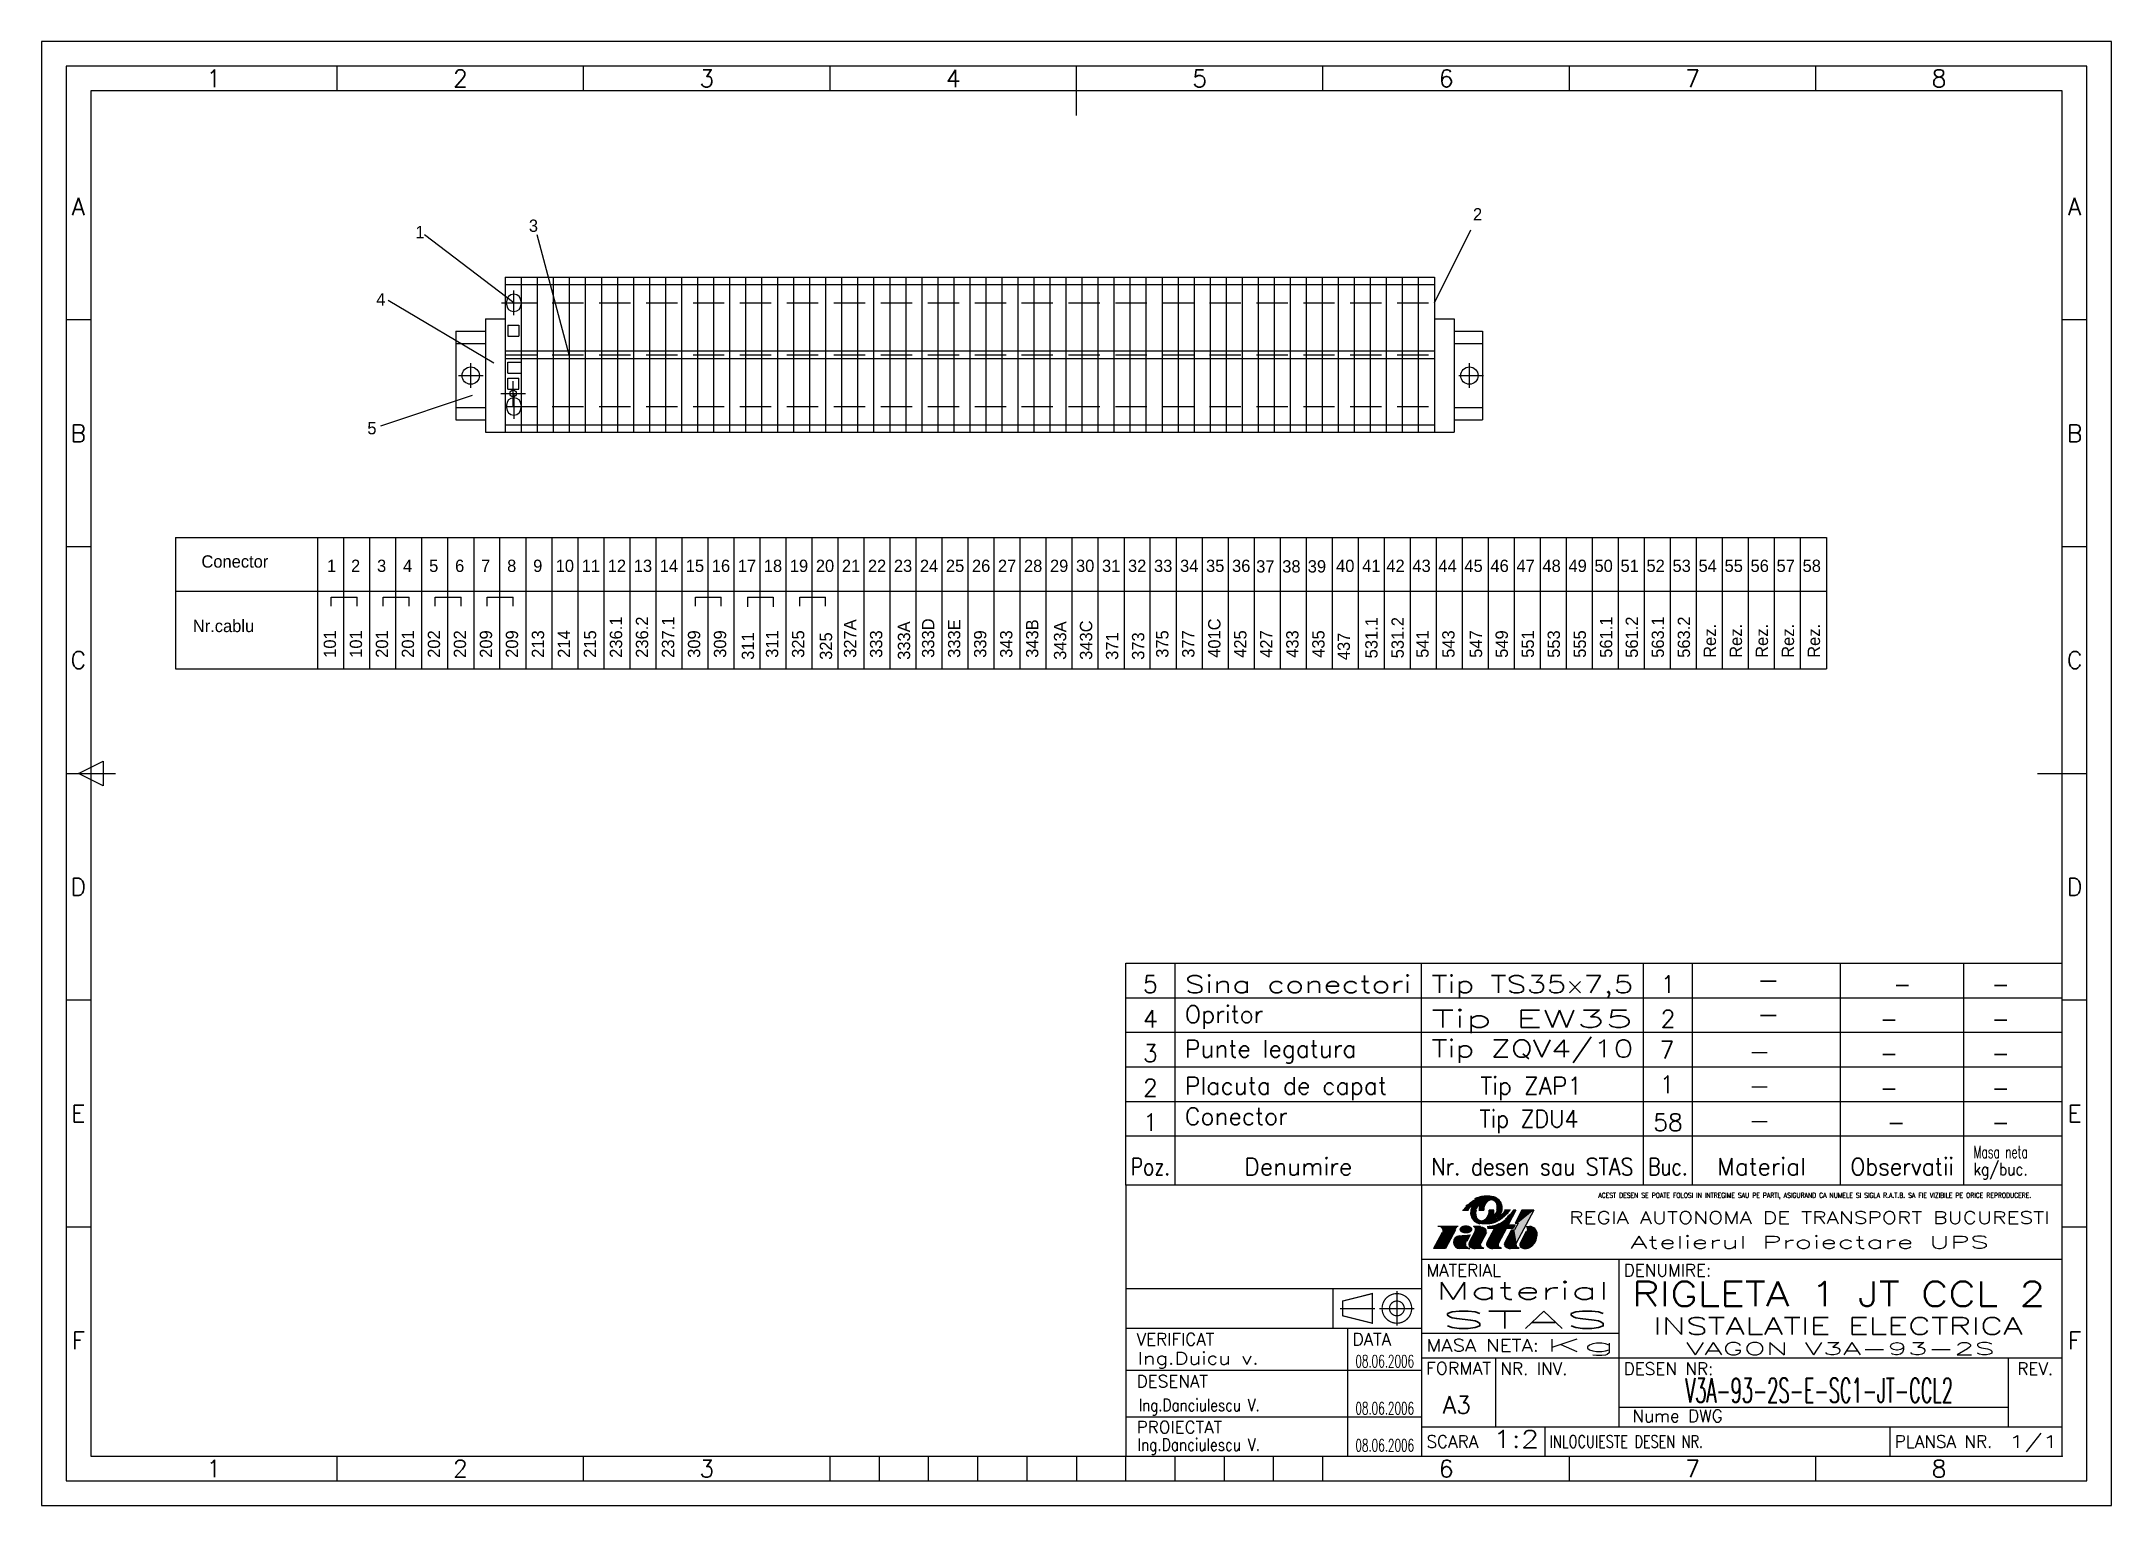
# Model space of a CAD drawing. Header units: millimetres. Extents: x 58 to 478, y 12 to 309.
import ezdxf
from ezdxf.enums import TextEntityAlignment as Align

# ---------------------------------------------------------------- set-up
doc = ezdxf.new("R2010")
doc.units = ezdxf.units.MM
doc.linetypes.add('DASHED2', pattern=[9.525, 6.35, -3.175])
doc.layers.add('LIN_GR', color=3, linetype='Continuous')
doc.layers.add('LIN_SUB', color=7, linetype='Continuous')
doc.styles.add('ISO', font='SIMPLEX.SHX')
doc.styles.add('ISOCP', font='SIMPLEX.SHX')
doc.styles.add('ROMANC', font='romanc')

# ---------------------------------------------------------------- blocks, each defined once
blk = doc.blocks.new('ind3_12')
at = {"color": 70}
for p, q in [((0, 55), (-190, 55)), ((-190, 55), (-190, 0)), ((-130, 55), (-130, 0)), ((-130, 40), (0, 40)), ((-190, 26), (-130, 26))]:
    blk.add_line(p, q, dxfattribs=at)
at = {"color": 40}
for p, q in [((-122.56, 46.63), (-126.68, 46.63)), ((-121.71, 49.9), (-120.46, 49.9)), ((-118.05, 46.63), (-119.46, 46.63)), ((-118.34, 49.9), (-117.36, 49.9)), ((-115.18, 46.28), (-116.74, 43.36)), ((-116.7, 46.63), (-116.29, 46.65)), ((-116.6, 46.28), (-115.18, 46.28)), ((-115.31, 49.9), (-116.29, 49.9)), ((-116.29, 46.65), (-115.69, 46.73)), ((-115.69, 46.73), (-115.27, 46.82)), ((-115.27, 46.82), (-114.78, 46.97)), ((-114.78, 46.97), (-114.27, 47.24)), ((-112.77, 46.28), (-114.38, 43.26)), ((-111.94, 49.9), (-113.19, 49.9)), ((-112.95, 48.16), (-112.68, 48.4)), ((-112.77, 46.28), (-111.36, 46.28)), ((-112.68, 48.4), (-112.61, 48.47)), ((-110.84, 49.9), (-112.41, 46.97)), ((-112.41, 46.97), (-110.99, 46.97)), ((-110.84, 49.9), (-111.36, 49.9)), ((-110.99, 46.97), (-111.36, 46.28)), ((-110.41, 47.32), (-111.15, 45.93)), ((-109.64, 49.9), (-111.01, 47.32)), ((-111.01, 47.32), (-110.41, 47.32)), ((-107.23, 49.9), (-110.77, 43.26)), ((-107.23, 49.9), (-109.64, 49.9)), ((-108.78, 46.63), (-108.09, 46.63)), ((-125.82, 45.38), (-127.54, 42.15)), ((-125.13, 42.15), (-127.54, 42.15)), ((-123.11, 45.94), (-125.13, 42.15)), ((-120.23, 42.15), (-122.21, 42.15)), ((-120.12, 44.91), (-120.81, 43.6)), ((-119.12, 45.67), (-120.36, 43.36)), ((-117.39, 42.15), (-119.15, 42.15)), ((-116.85, 45.42), (-118, 43.26)), ((-117.39, 42.15), (-117.72, 42.33)), ((-113.77, 42.15), (-115.53, 42.15)), ((-113.77, 42.15), (-114.1, 42.33)), ((-111.75, 45.93), (-113.13, 43.36)), ((-110.16, 42.15), (-111.92, 42.15)), ((-111.75, 45.93), (-111.15, 45.93)), ((-110.16, 42.15), (-110.49, 42.33)), ((-108.74, 45.59), (-109.99, 43.26))]:
    blk.add_line(p, q, dxfattribs=at)
at = {"color": 240}
for p, q in [((-90, 40), (-90, 6)), ((-130, 34), (-190, 34)), ((-148, 34), (-148, 26)), ((-146.5, 30), (-139.5, 30)), ((-138.5, 30), (-131.5, 30)), ((-135, 33.5), (-135, 26.5)), ((-145, 26), (-145, 0)), ((-130, 25), (-90, 25)), ((-190, 17.5), (-130, 17.5)), ((-130, 20), (0, 20)), ((-115, 20), (-115, 6)), ((-11, 20), (-11, 6)), ((-90, 10), (-11, 10)), ((-190, 8), (-130, 8)), ((-130, 6), (0, 6)), ((-105, 6), (-105, 0)), ((-35, 6), (-35, 0))]:
    blk.add_line(p, q, dxfattribs=at)
at = {"color": 40}
for points in [[(-114.74, 49.9, 0.04888), (-114.64, 50.37, 0.067418), (-114.64, 50.71, 0.012512), (-114.71, 51.12, 0.046313), (-114.74, 51.23, 0.02866), (-114.83, 51.43, 0.04799), (-114.9, 51.53, 0.027533), (-115.01, 51.65, 0.02878), (-115.12, 51.74, 0.020408), (-115.27, 51.85, 0.028785), (-115.38, 51.91, 0.02307), (-115.48, 51.96, 0.025276), (-115.58, 51.99, 0.029587), (-115.69, 52.01, 0.0261), (-115.8, 52.02, 0.034106), (-115.93, 52.02, 0.03305), (-116.05, 52, 0.031407), (-116.17, 51.97, 0.027201), (-116.3, 51.91, 0.027571), (-116.45, 51.82, 0.032433), (-116.58, 51.73, 0.017982), (-116.7, 51.62, 0.025528), (-116.79, 51.53, 0.009898), (-116.89, 51.41, 0.014131), (-116.96, 51.31, 0.005952), (-117.02, 51.22, 0.007874), (-117.06, 51.15, 0.013516), (-117.13, 51.03, 0.012262), (-117.2, 50.9, 0.010996), (-117.25, 50.78, 0.020912), (-117.28, 50.71, 0.006638), (-117.28, 50.69, 0.003922), (-117.3, 50.64, 0.014081), (-117.33, 50.52, 0.011261), (-117.36, 50.37, 0.018498), (-117.36, 50.34, 0.00311), (-117.38, 50.18, 0.039527), (-117.38, 50.07, 0.0256), (-117.36, 49.9)], [(-113.68, 49.9, 0.047001), (-113.61, 50.39, 0.072657), (-113.64, 50.71, 0.024176), (-113.81, 51.3, 0.05712), (-113.92, 51.53, 0.02409), (-114.05, 51.71, 0.014395), (-114.28, 51.99, 0.046768), (-114.45, 52.15, 0.031027), (-114.74, 52.35)], [(-119.97, 49.9, 0.047001), (-120.05, 49.4, 0.072657), (-120.01, 49.08, 0.024176), (-119.84, 48.49, 0.05712), (-119.73, 48.26, 0.02409), (-119.6, 48.09, 0.014395), (-119.38, 47.81, 0.046768), (-119.2, 47.65, 0.031027), (-118.91, 47.44)], [(-118.91, 49.9, 0.04888), (-119.02, 49.43, 0.067418), (-119.01, 49.08, 0.012512), (-118.94, 48.67, 0.046313), (-118.91, 48.56, 0.02866), (-118.82, 48.37, 0.04799), (-118.75, 48.26, 0.027533), (-118.64, 48.15, 0.02878), (-118.53, 48.05, 0.020408), (-118.39, 47.95, 0.028785), (-118.28, 47.88, 0.02307), (-118.17, 47.84, 0.025276), (-118.07, 47.8, 0.029587), (-117.97, 47.78, 0.0261), (-117.85, 47.77, 0.034106), (-117.73, 47.77, 0.03305), (-117.6, 47.79, 0.031407), (-117.48, 47.83, 0.027201), (-117.36, 47.88, 0.027571), (-117.2, 47.97, 0.032433), (-117.07, 48.06, 0.017982), (-116.95, 48.18, 0.025528), (-116.87, 48.26, 0.009898), (-116.76, 48.39, 0.014131), (-116.7, 48.48, 0.005952), (-116.63, 48.57, 0.007874), (-116.59, 48.64, 0.013516), (-116.52, 48.76, 0.012262), (-116.45, 48.9, 0.010996), (-116.4, 49.02, 0.020912), (-116.38, 49.08, 0.006638), (-116.37, 49.11, 0.003922), (-116.35, 49.16, 0.014081), (-116.32, 49.28, 0.011261), (-116.29, 49.42, 0.018498), (-116.29, 49.45, 0.00311), (-116.27, 49.61, 0.039527), (-116.27, 49.73, 0.0256), (-116.29, 49.9)]]:
    blk.add_lwpolyline(points, format="xyb", dxfattribs=at)
at = {"color": 40, "flags": 128}
blk.add_lwpolyline([(-108.71, 42.18, 0.07519), (-108.1, 42.37, 0.103495), (-107.27, 43.01, 0.091904), (-106.74, 43.94, 0.085107), (-106.54, 45.08, 0.085107)], format="xyb", dxfattribs=at)
at = {"color": 240}
for points in [[(-146, 31.5, 0.25, 0.25, 0), (-140, 33, 0.25, 0.25, 0), (-140, 27, 0.25, 0.25, 0), (-146, 28.5, 0.25, 0.25, 0)], [(-135, 31.5, 0.25, 0.25, 1), (-135, 28.5, 0.25, 0.25, 1)]]:
    blk.add_lwpolyline(points, format="xyseb", close=True, dxfattribs=at)
blk.add_lwpolyline([(-135, 33, 0.25, 0.25, 1), (-135, 27, 0.25, 0.25, 1), (-135, 33, 0.25, 0.25, 1)], format="xyseb", dxfattribs=at)
at = {"color": 40}
for centre, radius, start, end in [((-96.55, 26.7), 34.29, 134.6817, 135.4865), ((-117.71, 49.53), 2.3, 144.0002, 170.76), ((-117.8, 49.83), 2.74, 113.911, 122.24), ((-115.81, 45.34), 7.65, 108.9325, 113.911), ((-115.07, 49.86), 3.27, 161.7905, 179.2848), ((-117.59, 50.52), 2.17, 96.8211, 108.9325), ((-116.41, 40.67), 12.1, 91.6964, 96.8211), ((-116.61, 47.25), 5.51, 78.6042, 91.6964), ((-116, 50.28), 2.42, 58.8019, 78.6042), ((-119.73, 46), 0.689, 331.9275, 66.4849), ((-117.66, 49.52), 2.42, 238.8019, 258.6042), ((-118.58, 49.94), 3.27, 341.7905, 359.2848), ((-115.94, 50.27), 2.3, 324.0002, 350.76), ((-145.94, 81.79), 47.13, 315, 315.973), ((-113.12, 49.86), 0.893, 316.8981, 318.6566), ((-115.09, 51.98), 4.23, 315.973, 321.3402), ((-122.28, 57.73), 13.43, 321.3402, 324.353), ((-108.09, 45.08), 1.55, 0, 90), ((-122.21, 43.44), 1.29, 94.5979, 270), ((-177.94, 750.15), 707.62, 274.50891, 274.68697), ((-120.23, 42.84), 0.689, 201.8729, 270), ((-119.75, 43.03), 0.689, 151.9275, 234.4615), ((-119.15, 43.87), 1.72, 234.4615, 270), ((-117.39, 42.94), 0.689, 151.9275, 241.9275), ((-116.14, 43.03), 0.689, 151.9275, 234.4615), ((-115.53, 43.87), 1.72, 234.4615, 270), ((-113.78, 42.94), 0.689, 151.9275, 241.9275), ((-112.52, 43.03), 0.689, 151.9275, 234.4615), ((-111.92, 43.87), 1.72, 234.4615, 270), ((-110.16, 42.94), 0.689, 151.9275, 241.9275), ((-109.38, 42.94), 0.689, 151.9275, 242.7821), ((-108.99, 43.7), 1.55, 242.7821, 280.2311)]:
    blk.add_arc(centre, radius, start, end, dxfattribs=at)
blk.add_point((0, 0))
for points in [[(-121.71, 49.9), (-120.46, 49.9), (-121.21, 50.52), (-120.18, 50.33)], [(-121.21, 50.52), (-120.18, 50.33), (-120.72, 51.03), (-119.93, 50.59)], [(-120.72, 51.03), (-119.93, 50.59), (-120.22, 51.49), (-119.57, 50.88)], [(-120.22, 51.49), (-119.57, 50.88), (-119.6, 51.93), (-118.18, 50.88)], [(-119.84, 50.38), (-118.6, 50.45), (-119.97, 49.9), (-118.91, 49.9)], [(-119.57, 50.88), (-118.18, 50.88), (-119.84, 50.38), (-118.6, 50.45)], [(-119.6, 51.93), (-118.18, 50.88), (-118.87, 52.35), (-118.18, 50.88)], [(-118.87, 52.35), (-118.18, 50.88), (-118.21, 52.6), (-118.18, 50.88)], [(-117.31, 50.61), (-118.27, 50.54), (-117.37, 50.27), (-118.32, 50.22)], [(-117.09, 51.1), (-118.18, 50.88), (-117.31, 50.61), (-118.27, 50.54)], [(-118.21, 52.6), (-118.18, 50.88), (-117.81, 52.68), (-118.18, 50.88)], [(-116.87, 52.76), (-118.18, 50.88), (-116.31, 52.75), (-118.18, 50.88)], [(-117.81, 52.68), (-118.18, 50.88), (-116.87, 52.76), (-118.18, 50.88)], [(-116.08, 51.99), (-116.31, 52.75), (-116.62, 51.7), (-118.18, 50.88)], [(-116.62, 51.7), (-118.18, 50.88), (-117.09, 51.1), (-118.18, 50.88)], [(-115.84, 51.99), (-116.08, 51.99), (-116.32, 51.86)], [(-116.31, 52.75), (-115.41, 52.63), (-115.84, 52.71)], [(-115.54, 51.98), (-115.41, 52.63), (-116.08, 51.99), (-116.31, 52.75)], [(-115.84, 51.99), (-115.54, 51.98), (-115.91, 51.97), (-115.51, 51.96)], [(-115.73, 51.96), (-115.33, 51.85), (-115.51, 51.96)], [(-115.09, 51.72), (-114.87, 52.42), (-115.54, 51.98), (-115.41, 52.63)], [(-115.41, 52.63), (-114.87, 52.42), (-115.11, 52.53)], [(-114.87, 51.48), (-114.18, 51.87), (-115.09, 51.72), (-114.87, 52.42)], [(-114.87, 52.42), (-114.18, 51.87), (-114.48, 52.17)], [(-114.68, 50.99), (-113.86, 51.41), (-114.87, 51.48), (-114.18, 51.87)], [(-114.63, 50.55), (-113.67, 50.85), (-114.68, 50.99), (-113.86, 51.41)], [(-114.65, 50.25), (-113.62, 50.26), (-114.63, 50.55), (-113.67, 50.85)], [(-113.67, 50.85), (-113.62, 50.26), (-113.61, 50.56)], [(-126.68, 46.63), (-122.56, 46.63), (-126.26, 46.53), (-122.84, 46.34)], [(-126.26, 46.53), (-122.84, 46.34), (-125.96, 46.29), (-123.05, 46.05)], [(-123.05, 46.05), (-125.96, 46.29), (-123.11, 45.94), (-125.77, 45.87)], [(-122.2, 46.34), (-122.22, 45.73), (-122.28, 46.18), (-122.28, 45.84)], [(-122.07, 46.5), (-122.04, 45.53), (-122.2, 46.34), (-122.22, 45.73)], [(-121.94, 46.59), (-121.9, 45.43), (-122.07, 46.5), (-122.04, 45.53)], [(-121.78, 46.68), (-121.71, 45.34), (-121.94, 46.59), (-121.9, 45.43)], [(-121.62, 46.75), (-121.56, 45.28), (-121.78, 46.68), (-121.71, 45.34)], [(-121.46, 46.79), (-121.43, 45.25), (-121.62, 46.75), (-121.56, 45.28)], [(-121.33, 46.82), (-121.31, 45.23), (-121.46, 46.79), (-121.43, 45.25)], [(-121.21, 46.83), (-121.2, 45.22), (-121.33, 46.82), (-121.31, 45.23)], [(-121.21, 46.83), (-121.1, 46.84), (-121.09, 45.21)], [(-121.09, 45.21), (-120.9, 45.21), (-121.21, 46.83), (-121.2, 45.22)], [(-121.1, 46.84), (-120.91, 46.84), (-121.09, 45.21), (-120.9, 45.21)], [(-120.9, 45.21), (-120.91, 46.84), (-120.81, 45.22), (-120.81, 46.83)], [(-120.81, 45.22), (-120.81, 46.83), (-120.68, 45.23), (-120.69, 46.82)], [(-120.68, 45.23), (-120.69, 46.82), (-120.56, 45.25), (-120.55, 46.79)], [(-120.56, 45.25), (-120.55, 46.79), (-120.42, 45.29), (-120.43, 46.76)], [(-120.42, 45.29), (-120.43, 46.76), (-120.27, 45.34), (-120.27, 46.7)], [(-120.27, 45.34), (-120.27, 46.7), (-120.14, 45.41), (-120.13, 46.63)], [(-120.14, 45.41), (-120.13, 46.63), (-119.97, 45.52), (-119.99, 46.54)], [(-119.97, 49.9), (-118.91, 49.9), (-120.05, 49.4), (-119, 49.53)], [(-120.05, 49.4), (-119, 49.53), (-119.94, 48.79), (-119, 49.02)], [(-120.05, 49.4), (-119.94, 48.79), (-120.04, 49.24)], [(-120.04, 49.24), (-119.94, 48.79), (-120.03, 49.13)], [(-119.97, 45.52), (-119.99, 46.54), (-119.84, 45.65), (-119.88, 46.44)], [(-119.94, 48.79), (-119, 49.02), (-119.72, 48.25), (-118.92, 48.6)], [(-119.84, 45.65), (-119.88, 46.44), (-119.74, 45.8), (-119.77, 46.3)], [(-119.74, 45.8), (-119.77, 46.3), (-119.71, 45.9), (-119.72, 46.2)], [(-119.72, 48.25), (-118.92, 48.6), (-119.33, 47.76), (-118.75, 48.27)], [(-119.72, 46.2), (-119.71, 45.9), (-119.7, 46.13), (-119.69, 46.02)], [(-119.46, 46.63), (-118.05, 46.63), (-119.08, 46.21), (-117.05, 46.31)], [(-119.33, 47.76), (-118.75, 48.27), (-118.77, 47.37), (-118.43, 47.98)], [(-119.25, 46.4), (-119.09, 46.04), (-119.08, 46.21)], [(-119.08, 46.21), (-117.05, 46.31), (-119.12, 45.67), (-116.78, 45.9)], [(-118.77, 47.37), (-118.43, 47.98), (-118.32, 47.19), (-118.12, 47.82)], [(-117.37, 50.27), (-118.32, 50.22), (-117.36, 49.9), (-118.34, 49.9)], [(-118.32, 47.19), (-118.12, 47.82), (-117.71, 47.07), (-117.72, 47.77)], [(-118.05, 46.63), (-117.05, 46.31), (-117.7, 46.59), (-117.41, 46.5)], [(-117.71, 47.07), (-117.72, 47.77), (-117.14, 47.03), (-117.33, 47.9)], [(-117.14, 47.03), (-117.33, 47.9), (-116.45, 47.06), (-117.04, 48.09)], [(-117.05, 46.31), (-116.78, 45.9), (-116.88, 46.12)], [(-116.45, 47.06), (-117.04, 48.09), (-115.94, 47.1), (-116.74, 48.42)], [(-116.7, 48.48), (-115.12, 47.31), (-116.74, 48.42)], [(-116.7, 48.48), (-116.7, 48.48), (-116.74, 48.42)], [(-115.94, 47.1), (-116.74, 48.42), (-115.12, 47.31), (-116.74, 48.42)], [(-115.18, 46.28), (-112.77, 46.28), (-116.74, 43.36), (-114.38, 43.26)], [(-116.45, 48.9), (-115.12, 47.31), (-116.7, 48.48)], [(-116.22, 46.66), (-116.7, 46.63), (-116.6, 46.28)], [(-116.6, 46.28), (-111.36, 46.28), (-116.22, 46.66), (-112.41, 46.97)], [(-116.4, 49.03), (-115.48, 48.92), (-116.45, 48.9), (-115.12, 47.31)], [(-116.29, 49.44), (-115.35, 49.44), (-116.4, 49.03), (-115.48, 48.92)], [(-116.29, 49.9), (-115.31, 49.9), (-116.29, 49.44), (-115.35, 49.44)], [(-116.22, 46.66), (-115.25, 46.82), (-115, 46.76)], [(-115.48, 48.92), (-114.09, 48.92), (-115.01, 49.4), (-113.85, 49.33)], [(-115.48, 48.92), (-114.59, 48.13), (-115.12, 47.31)], [(-115.48, 48.92), (-114.09, 48.92), (-114.18, 47.78), (-115.12, 47.31)], [(-115.25, 46.82), (-114.79, 46.97), (-115, 46.76)], [(-115.01, 49.4), (-113.85, 49.33), (-114.75, 49.87), (-113.72, 49.72)], [(-115, 46.76), (-115, 46.76), (-114.79, 46.97), (-114.45, 46.8)], [(-114.35, 47.19), (-112.41, 46.97), (-114.79, 46.97), (-114.45, 46.8)], [(-114.75, 49.87), (-113.72, 49.72), (-114.65, 50.25), (-113.62, 50.26)], [(-114.09, 48.92), (-114.18, 47.78), (-114.59, 48.13)], [(-113.9, 47.46), (-112.41, 46.97), (-114.35, 47.19), (-112.41, 46.97)], [(-114.09, 48.92), (-113.61, 48.17), (-114.18, 47.78)], [(-113.69, 49.23), (-112.95, 48.75), (-114.09, 48.92), (-113.61, 48.17)], [(-113.49, 47.75), (-113.9, 47.46), (-112.41, 46.97)], [(-113.4, 49.55), (-112.44, 49.28), (-113.69, 49.23), (-112.95, 48.75)], [(-113.03, 48.1), (-112.41, 46.97), (-113.49, 47.75), (-112.41, 46.97)], [(-113.19, 49.9), (-111.94, 49.9), (-113.4, 49.55), (-112.44, 49.28)], [(-112.65, 48.42), (-112.41, 46.97), (-113.03, 48.1), (-112.41, 46.97)], [(-112.22, 48.86), (-112.41, 46.97), (-112.65, 48.42), (-112.41, 46.97)], [(-111.36, 49.9), (-110.84, 49.9), (-111.76, 49.37), (-112.41, 46.97)], [(-111.76, 49.37), (-112.41, 46.97), (-112.22, 48.86), (-112.41, 46.97)], [(-112.41, 46.97), (-110.99, 46.97), (-111.36, 46.28)], [(-110.41, 47.32), (-107.23, 49.9), (-111.15, 45.93), (-110.73, 43.34)], [(-109.64, 49.9), (-107.23, 49.9), (-111.01, 47.32), (-110.41, 47.32)], [(-108.78, 46.63), (-108.43, 46.63), (-108.69, 46.43), (-108.49, 46.44)], [(-108.74, 45.59), (-108.09, 46.63), (-108.66, 45.8)], [(-108.74, 45.59), (-106.98, 46.16), (-108.09, 46.63)], [(-108.69, 46.43), (-108.49, 46.44), (-108.64, 46.23), (-108.56, 46.21)], [(-108.43, 46.63), (-108.63, 46.02), (-108.09, 46.63), (-108.66, 45.8)], [(-108.66, 45.8), (-108.66, 45.8), (-108.43, 46.63), (-108.63, 46.02)], [(-108.64, 46.23), (-108.56, 46.21), (-108.63, 46.02)], [(-108.09, 46.63), (-106.98, 46.16), (-107.61, 46.55), (-107.23, 46.37)], [(-125.82, 45.38), (-123.11, 45.94), (-127.54, 42.15), (-125.13, 42.15)], [(-125.76, 45.63), (-123.11, 45.94), (-125.82, 45.38)], [(-125.77, 45.87), (-123.11, 45.94), (-125.76, 45.63), (-123.11, 45.94)], [(-123.17, 44.3), (-120.81, 43.6), (-123.49, 43.38), (-120.95, 43.16)], [(-123.17, 44.3), (-123.49, 43.38), (-123.29, 44.14), (-123.45, 43.79)], [(-123.49, 43.38), (-120.95, 43.16), (-123.49, 43.38), (-120.87, 42.58)], [(-123.49, 43.38), (-123.1, 42.51), (-123.42, 43), (-123.25, 42.69)], [(-123.49, 43.38), (-120.87, 42.58), (-123.1, 42.51), (-120.62, 42.27)], [(-122.31, 44.73), (-120.12, 44.91), (-123.17, 44.3), (-120.81, 43.6)], [(-122.31, 44.73), (-123.17, 44.3), (-122.7, 44.64), (-123.04, 44.43)], [(-123.1, 42.51), (-122.21, 42.15), (-122.93, 42.37), (-122.61, 42.22)], [(-123.1, 42.51), (-120.62, 42.27), (-122.21, 42.15), (-120.23, 42.15)], [(-122.28, 46.18), (-122.28, 45.84), (-122.31, 46.03)], [(-120.42, 42.88), (-120.36, 43.36), (-120.43, 43.1)], [(-120.36, 43.36), (-116.85, 45.42), (-120.42, 42.88), (-118, 43.26)], [(-120.42, 42.88), (-118, 43.26), (-120.15, 42.47), (-118.06, 42.75)], [(-120.15, 42.47), (-120.42, 42.88), (-120.32, 42.64)], [(-119.12, 45.67), (-116.78, 45.9), (-120.36, 43.36), (-116.85, 45.42)], [(-120.15, 42.47), (-118.06, 42.75), (-119.15, 42.15), (-117.72, 42.33)], [(-119.15, 42.15), (-120.15, 42.47), (-119.72, 42.25)], [(-119.15, 42.15), (-117.72, 42.33), (-117.39, 42.15)], [(-118.02, 43.03), (-117.9, 42.55), (-118.06, 42.75)], [(-116.78, 45.9), (-116.85, 45.42), (-116.77, 45.67)], [(-116.74, 43.36), (-116.81, 42.88), (-116.82, 43.14)], [(-116.74, 43.36), (-114.38, 43.26), (-116.81, 42.88), (-114.44, 42.75)], [(-116.52, 42.46), (-116.81, 42.88), (-116.71, 42.66)], [(-116.81, 42.88), (-114.44, 42.75), (-116.52, 42.46), (-114.12, 42.34)], [(-115.53, 42.15), (-116.54, 42.47), (-116.1, 42.25)], [(-116.52, 42.46), (-114.12, 42.34), (-115.53, 42.15), (-113.77, 42.15)], [(-114.42, 42.94), (-114.29, 42.55), (-114.44, 42.75)], [(-114.36, 43.31), (-114.4, 43.15), (-114.38, 43.26)], [(-113.13, 43.36), (-113.19, 42.89), (-113.2, 43.13)], [(-113.13, 43.36), (-110.77, 43.26), (-113.19, 42.89)], [(-113.19, 42.89), (-110.77, 43.26), (-110.82, 42.72)], [(-112.92, 42.47), (-113.19, 42.89), (-113.1, 42.66)], [(-113.19, 42.89), (-110.82, 42.72), (-112.92, 42.47)], [(-111.75, 45.93), (-111.15, 45.93), (-113.13, 43.36), (-110.77, 43.26)], [(-112.92, 42.47), (-110.82, 42.72), (-111.92, 42.15)], [(-111.92, 42.15), (-112.92, 42.47), (-112.49, 42.25)], [(-110.82, 42.72), (-111.92, 42.15), (-110.49, 42.33)], [(-110.49, 42.33), (-110.16, 42.15), (-111.92, 42.15)], [(-111.15, 45.93), (-110.77, 43.26), (-110.73, 43.34)], [(-110.8, 42.98), (-110.66, 42.53), (-110.82, 42.72)], [(-110.73, 43.34), (-110.78, 43.14), (-110.77, 43.26)], [(-109.99, 43.26), (-110.04, 42.73), (-110.07, 42.99)], [(-110.04, 42.73), (-109.99, 43.26), (-109.7, 42.32)], [(-109.7, 42.32), (-110.04, 42.73), (-109.91, 42.5)], [(-109.99, 43.26), (-108.74, 45.59), (-106.74, 43.94)], [(-109.99, 43.26), (-107.27, 43.01), (-106.74, 43.94)], [(-109.99, 43.26), (-108.1, 42.37), (-107.27, 43.01)], [(-109.99, 43.26), (-108.71, 42.18), (-108.1, 42.37)], [(-109.99, 43.26), (-109.7, 42.32), (-108.71, 42.18)], [(-108.71, 42.18), (-109.7, 42.32), (-109.23, 42.17)], [(-109.7, 42.32), (-109.7, 42.32), (-108.71, 42.18)], [(-108.74, 45.59), (-106.54, 45.08), (-106.98, 46.16)], [(-108.74, 45.59), (-106.74, 43.94), (-106.54, 45.08)], [(-107.27, 43.01), (-108.1, 42.37), (-107.66, 42.64)], [(-106.74, 43.94), (-107.27, 43.01), (-106.96, 43.45)], [(-106.98, 46.16), (-106.54, 45.08), (-106.83, 45.98), (-106.62, 45.57)], [(-106.54, 45.08), (-106.74, 43.94), (-106.59, 44.51)]]:
    blk.add_solid(points, dxfattribs=at)
at = {"color": 40, "style": 'ISO', "width": 0.77078}
blk.add_text('ACEST DESEN SE POATE FOLOSI IN INTREGIME SAU PE PARTI, ASIGURAND CA NUMELE SI SIGLA R.A.T.B. SA FIE VIZIBILE PE ORICE REPRODUCERE.', height=1, dxfattribs=at).set_placement((-94.13, 52.45), (-6.3, 52.45), align=Align.FIT)
at = {"color": 240}
for s, style, width, p, p2 in [('REGIA AUTONOMA DE TRANSPORT BUCURESTI', 'ROMANC', 1.063101, (-100.04, 47.17), (-2.58, 47.17)), ('Atelierul Proiectare UPS', 'ROMANC', 1.425107, (-87.65, 42.18), (-14.86, 42.18)), ('MASA NETA:', 'ISO', 1.009422, (-129, 21.25), (-106.17, 21.25)), ('FORMAT', 'ISO', 0.917397, (-129.11, 16.61), (-115.89, 16.61)), ('INLOCUIESTE DESEN NR.', 'ISO', 0.687691, (-104, 1.75), (-72.89, 1.75))]:
    blk.add_text(s, height=2.5, dxfattribs=dict(at, style=style, width=width)).set_placement(p, p2, align=Align.FIT)
at = {"color": 240, "style": 'ISO'}
for s, p in [('MATERIAL', (-129, 36.5)), ('DENUMIRE:', (-89, 36.5)), ('VERIFICAT', (-187.81, 22.5)), ('DATA', (-144, 22.5)), ('NR. INV.', (-114, 16.5)), ('DESEN NR:', (-89, 16.5)), ('DESENAT', (-187.81, 13.97)), ('PROIECTAT', (-187.81, 4.66)), ('SCARA', (-129, 1.75)), ('PLANSA NR.', (-34, 1.75))]:
    blk.add_text(s, height=2.5, dxfattribs=at).set_placement(p)
blk.add_text('REV.', height=2.5, dxfattribs=at).set_placement((-5.5, 17.75), align=Align.MIDDLE)
at = {"color": 50, "style": 'ISO'}
for tag, height, width, p, p2 in [('MATERIAL', 3.5, 1.837708, (-127.1, 31.84), (-91.87, 31.84)), ('STAS_MATERIAL', 3.5, 2.784754, (-126.09, 25.95), (-91.75, 25.95)), ('ANSAMBLU', 3.5, 2.48631, (-83.01, 24.67), (-8.01, 24.67)), ('VERIFICAT', 2.5, 0.86708, (-187.61, 18.63), (-163.04, 18.63)), ('DESENAT', 2.5, 1.026691, (-187.39, 9.14), (-162.83, 9.14)), ('SCARA', 3.5, 1.565143, (-115.5, 1.75), (-106.11, 1.75)), ('PROIECTAT', 2.5, 1.037581, (-187.61, 1.12), (-162.78, 1.12))]:
    blk.add_attdef(tag, text='', height=height, dxfattribs=dict(at, width=width)).set_placement(p, p2, align=Align.FIT)
at = {"color": 70, "style": 'ISO'}
for tag, width, p, p2 in [('DENUMIRE_DESEN', 1.844561, (-87.29, 30.44), (-3.41, 30.44)), ('NUMAR_DESEN', 1.112195, (-76.49, 10.87), (-22.2, 10.87))]:
    blk.add_attdef(tag, text='', height=5, dxfattribs=dict(at, width=width)).set_placement(p, p2, align=Align.FIT)
at = {"color": 240, "style": 'ISO'}
for tag, width, p, p2 in [('MASA', 3.701178, (-105.03, 21.25), (-90.49, 21.25)), ('SUBANSAMBLU', 3.628523, (-76.35, 20.58), (-13.71, 20.58)), ('DATA', 0.588678, (-143.42, 18.04), (-131.51, 18.04)), ('DATA', 0.588678, (-143.42, 8.49), (-131.51, 8.49)), ('PLANSA', 1.983142, (-10.91, 1.75), (-0.76, 1.75)), ('DATA', 0.588678, (-143.42, 0.97), (-131.51, 0.97))]:
    blk.add_attdef(tag, text='', height=2.5, dxfattribs=dict(at, width=width)).set_placement(p, p2, align=Align.FIT)
at = {"color": 50, "style": 'ISO'}
blk.add_attdef('FORMAT', text='', height=3.5, dxfattribs=at).set_placement((-122.83, 8.67), align=Align.CENTER)
at = {"color": 240, "style": 'ISO'}
blk.add_attdef('NUME_DWG', (-87.2, 6.95), '', height=2.5, dxfattribs=at)

msp = doc.modelspace()

# ---------------------------------------------------------------- linework, layer by layer
at = {"color": 70}
for p, q in [((117.8, 299.23), (117.8, 304.23)), ((167.8, 299.23), (167.8, 304.23)), ((217.8, 299.23), (217.8, 304.23)), ((267.8, 294.23), (267.8, 304.23)), ((317.8, 299.23), (317.8, 304.23)), ((367.8, 299.23), (367.8, 304.23)), ((417.8, 299.23), (417.8, 304.23)), ((67.8, 252.73), (62.8, 252.73)), ((472.8, 252.73), (467.8, 252.73)), ((67.8, 206.73), (62.8, 206.73)), ((472.8, 206.73), (467.8, 206.73)), ((62.8, 160.73), (72.8, 160.73)), ((65.3, 160.73), (70.3, 163.23)), ((70.3, 158.23), (65.3, 160.73)), ((70.3, 163.23), (70.3, 158.23)), ((462.8, 160.73), (472.8, 160.73)), ((67.8, 114.73), (62.8, 114.73)), ((472.8, 114.73), (467.8, 114.73)), ((67.8, 68.73), (62.8, 68.73)), ((472.8, 68.73), (467.8, 68.73)), ((117.8, 17.23), (117.8, 22.23)), ((167.8, 17.23), (167.8, 22.23)), ((217.8, 17.23), (217.8, 22.23)), ((227.8, 17.23), (227.8, 22.23)), ((237.8, 17.23), (237.8, 22.23)), ((247.8, 17.23), (247.8, 22.23)), ((257.8, 17.23), (257.8, 22.23)), ((267.8, 22.23), (267.8, 17.23)), ((277.8, 17.23), (277.8, 22.23)), ((287.8, 17.23), (287.8, 22.23)), ((297.8, 17.23), (297.8, 22.23)), ((307.8, 17.23), (307.8, 22.23)), ((317.8, 17.23), (317.8, 22.23)), ((367.8, 17.23), (367.8, 22.23)), ((417.8, 17.23), (417.8, 22.23)), ((217.8, 17.23), (317.8, 17.23))]:
    msp.add_line(p, q, dxfattribs=at)
at = {"color": 1}
for p, q in [((153.65, 256.19), (135.53, 270)), ((164.9, 245.69), (158.35, 270)), ((340.4, 256.19), (347.79, 270.98)), ((149.57, 243.95), (128.18, 256.67)), ((153.65, 253.69), (153.65, 258.69)), ((151.15, 256.19), (156.15, 256.19)), ((145.21, 237.38), (126.62, 231.18)), ((153.65, 237.69), (153.65, 232.69)), ((277.8, 122.23), (467.8, 122.23)), ((277.8, 115.23), (467.8, 115.23)), ((277.8, 108.23), (467.8, 108.23)), ((277.8, 101.23), (467.8, 101.23)), ((277.8, 94.23), (467.8, 94.23))]:
    msp.add_line(p, q, dxfattribs=at)
at = {"color": 2}
for p, q in [((151.9, 261.44), (340.4, 261.44)), ((151.9, 261.44), (151.9, 229.94)), ((155.15, 261.44), (155.15, 229.94)), ((158.4, 261.44), (158.4, 229.94)), ((161.65, 261.44), (161.65, 229.94)), ((164.9, 261.44), (164.9, 229.94)), ((168.15, 261.44), (168.15, 229.94)), ((171.4, 261.44), (171.4, 229.94)), ((174.65, 261.44), (174.65, 229.94)), ((177.9, 261.44), (177.9, 229.94)), ((181.15, 261.44), (181.15, 229.94)), ((184.4, 261.44), (184.4, 229.94)), ((187.65, 261.44), (187.65, 229.94)), ((190.9, 261.44), (190.9, 229.94)), ((194.15, 261.44), (194.15, 229.94)), ((197.4, 261.44), (197.4, 229.94)), ((200.65, 261.44), (200.65, 229.94)), ((203.9, 261.44), (203.9, 229.94)), ((207.15, 261.44), (207.15, 229.94)), ((210.4, 261.44), (210.4, 229.94)), ((213.65, 261.44), (213.65, 229.94)), ((216.9, 261.44), (216.9, 229.94)), ((220.15, 261.44), (220.15, 229.94)), ((223.4, 261.44), (223.4, 229.94)), ((226.65, 261.44), (226.65, 229.94)), ((229.9, 261.44), (229.9, 229.94)), ((233.15, 261.44), (233.15, 229.94)), ((236.4, 261.44), (236.4, 229.94)), ((239.65, 261.44), (239.65, 229.94)), ((242.9, 261.44), (242.9, 229.94)), ((246.15, 261.44), (246.15, 229.94)), ((249.4, 261.44), (249.4, 229.94)), ((252.65, 261.44), (252.65, 229.94)), ((255.9, 261.44), (255.9, 229.94)), ((259.15, 261.44), (259.15, 229.94)), ((262.4, 261.44), (262.4, 229.94)), ((265.65, 261.44), (265.65, 229.94)), ((268.9, 261.44), (268.9, 229.94)), ((272.15, 261.44), (272.15, 229.94)), ((275.4, 261.44), (275.4, 229.94)), ((278.65, 261.44), (278.65, 229.94)), ((281.9, 261.44), (281.9, 229.94)), ((285.15, 261.44), (285.15, 229.94)), ((288.4, 261.44), (288.4, 229.94)), ((291.65, 261.44), (291.65, 229.94)), ((294.9, 261.44), (294.9, 229.94)), ((298.15, 261.44), (298.15, 229.94)), ((301.4, 261.44), (301.4, 229.94)), ((304.65, 261.44), (304.65, 229.94)), ((307.9, 261.44), (307.9, 229.94)), ((311.15, 261.44), (311.15, 229.94)), ((314.4, 261.44), (314.4, 229.94)), ((317.65, 261.44), (317.65, 229.94)), ((320.9, 261.44), (320.9, 229.94)), ((324.15, 261.44), (324.15, 229.94)), ((327.4, 261.44), (327.4, 229.94)), ((330.65, 261.44), (330.65, 229.94)), ((333.9, 261.44), (333.9, 229.94)), ((337.15, 261.44), (337.15, 229.94)), ((340.4, 261.44), (340.4, 229.94)), ((151.9, 259.94), (340.4, 259.94)), ((152.15, 255.94), (152.15, 256.44)), ((147.9, 252.94), (147.9, 229.94)), ((147.9, 252.94), (151.9, 252.94)), ((340.4, 252.94), (344.4, 252.94)), ((344.4, 252.94), (344.4, 229.94)), ((141.9, 250.44), (141.9, 232.44)), ((141.9, 250.44), (147.9, 250.44)), ((141.9, 247.94), (147.9, 247.94)), ((152.4, 251.69), (152.4, 249.44)), ((152.4, 251.69), (154.65, 251.69)), ((152.4, 249.44), (154.65, 249.44)), ((154.65, 251.69), (154.65, 249.44)), ((344.4, 250.44), (350.15, 250.44)), ((344.4, 247.94), (350.15, 247.94)), ((350.15, 250.44), (350.15, 232.44)), ((151.9, 246.44), (340.4, 246.44)), ((151.9, 244.94), (340.4, 244.94)), ((152.4, 244.19), (155.15, 244.19)), ((152.4, 241.94), (155.15, 241.94)), ((152.4, 240.94), (154.65, 240.94)), ((152.4, 238.69), (152.4, 240.94)), ((154.65, 238.69), (154.65, 240.94)), ((152.15, 235.44), (152.15, 234.94)), ((152.4, 238.69), (154.65, 238.69)), ((141.9, 234.94), (147.9, 234.94)), ((141.9, 232.44), (147.9, 232.44)), ((151.9, 231.44), (340.4, 231.44)), ((344.4, 234.94), (350.15, 234.94)), ((344.4, 232.44), (350.15, 232.44)), ((147.9, 229.94), (340.4, 229.94)), ((340.4, 229.94), (344.4, 229.94)), ((85.03, 208.59), (419.93, 208.59)), ((85.03, 208.59), (85.03, 181.99)), ((113.83, 208.59), (113.83, 181.99)), ((119.11, 208.59), (119.11, 181.99)), ((124.39, 208.59), (124.39, 181.99)), ((129.66, 208.59), (129.66, 181.99)), ((134.94, 208.59), (134.94, 181.99)), ((140.22, 208.59), (140.22, 181.99)), ((145.5, 208.59), (145.5, 181.99)), ((150.77, 208.59), (150.77, 181.99)), ((156.05, 208.59), (156.05, 181.99)), ((161.33, 208.59), (161.33, 181.99)), ((166.61, 208.59), (166.61, 181.99)), ((171.88, 208.59), (171.88, 181.99)), ((177.16, 208.59), (177.16, 181.99)), ((182.44, 208.59), (182.44, 181.99)), ((187.72, 208.59), (187.72, 181.99)), ((192.99, 208.59), (192.99, 181.99)), ((198.27, 208.59), (198.27, 181.99)), ((203.55, 208.59), (203.55, 181.99)), ((208.83, 208.59), (208.83, 181.99)), ((214.11, 208.59), (214.11, 181.99)), ((219.38, 208.59), (219.38, 181.99)), ((224.66, 208.59), (224.66, 181.99)), ((229.94, 208.59), (229.94, 181.99)), ((235.22, 208.59), (235.22, 181.99)), ((240.49, 208.59), (240.49, 181.99)), ((245.77, 208.59), (245.77, 181.99)), ((251.05, 208.59), (251.05, 181.99)), ((256.33, 208.59), (256.33, 181.99)), ((261.6, 208.59), (261.6, 181.99)), ((266.88, 208.59), (266.88, 181.99)), ((272.16, 208.59), (272.16, 181.99)), ((277.44, 208.59), (277.44, 181.99)), ((282.71, 208.59), (282.71, 181.99)), ((287.99, 208.59), (287.99, 181.99)), ((293.27, 208.59), (293.27, 181.99)), ((298.55, 208.59), (298.55, 181.99)), ((303.82, 208.59), (303.82, 181.99)), ((309.1, 208.59), (309.1, 181.99)), ((314.38, 208.59), (314.38, 181.99)), ((319.66, 208.59), (319.66, 181.99)), ((324.93, 208.59), (324.93, 181.99)), ((330.21, 208.59), (330.21, 181.99)), ((335.49, 208.59), (335.49, 181.99)), ((340.77, 208.59), (340.77, 181.99)), ((346.04, 208.59), (346.04, 181.99)), ((351.32, 208.59), (351.32, 181.99)), ((356.6, 208.59), (356.6, 181.99)), ((361.88, 208.59), (361.88, 181.99)), ((367.15, 208.59), (367.15, 181.99)), ((372.43, 208.59), (372.43, 181.99)), ((377.71, 208.59), (377.71, 181.99)), ((382.99, 208.59), (382.99, 181.99)), ((388.26, 208.59), (388.26, 181.99)), ((393.54, 208.59), (393.54, 181.99)), ((398.82, 208.59), (398.82, 181.99)), ((404.1, 208.59), (404.1, 181.99)), ((409.37, 208.59), (409.37, 181.99)), ((414.65, 208.59), (414.65, 181.99)), ((419.93, 208.59), (419.93, 181.99)), ((85.03, 197.69), (419.93, 197.69)), ((116.6, 196.51), (121.84, 196.51)), ((116.6, 194.65), (116.6, 196.51)), ((121.84, 194.65), (121.84, 196.51)), ((127.16, 196.51), (132.39, 196.51)), ((127.16, 194.65), (127.16, 196.51)), ((132.39, 194.65), (132.39, 196.51)), ((137.71, 196.51), (142.95, 196.51)), ((137.71, 194.65), (137.71, 196.51)), ((142.95, 194.65), (142.95, 196.51)), ((148.27, 196.51), (153.5, 196.51)), ((148.27, 194.65), (148.27, 196.51)), ((153.5, 194.65), (153.5, 196.51)), ((190.49, 194.65), (190.49, 196.51)), ((190.49, 196.51), (195.72, 196.51)), ((195.72, 194.65), (195.72, 196.51)), ((201.04, 196.51), (201.04, 194.57)), ((201.04, 196.51), (206.28, 196.51)), ((206.28, 196.51), (206.28, 194.57)), ((211.64, 196.51), (216.87, 196.51)), ((211.64, 194.65), (211.64, 196.51)), ((216.87, 194.65), (216.87, 196.51)), ((85.03, 181.99), (419.93, 181.99))]:
    msp.add_line(p, q, dxfattribs=at)
at = {"color": 1, "linetype": 'DASHED2'}
for p, q in [((151.9, 256.19), (340.4, 256.19)), ((151.9, 245.69), (340.4, 245.69)), ((151.9, 235.19), (340.4, 235.19))]:
    msp.add_line(p, q, dxfattribs=at)
at = {"color": 1, "linetype": 'Continuous'}
for p, q in [((144.9, 238.94), (144.9, 243.94)), ((347.52, 238.94), (347.52, 243.94)), ((142.4, 241.44), (147.4, 241.44)), ((153.52, 235.32), (153.52, 240.32)), ((345.4, 241.44), (350.4, 241.44)), ((151.02, 237.82), (156.02, 237.82))]:
    msp.add_line(p, q, dxfattribs=at)
at = {"color": 2, "linetype": 'Continuous'}
msp.add_line((152.4, 241.94), (152.4, 244.19), dxfattribs=at)
at = {"color": 3}
for p, q in [((163.25, 245.69), (164.9, 245.69)), ((164.9, 245.69), (166.57, 245.69))]:
    msp.add_line(p, q, dxfattribs=at)
at = {"color": 240}
for points in [[(477.8, 309.23), (57.8, 309.23), (57.8, 12.23), (477.8, 12.23)], [(472.8, 304.23), (62.8, 304.23), (62.8, 17.23), (472.8, 17.23)]]:
    msp.add_lwpolyline(points, close=True, dxfattribs=at)
at = {"color": 70}
msp.add_lwpolyline([(467.8, 299.23), (67.8, 299.23), (67.8, 22.23), (467.8, 22.23)], close=True, dxfattribs=at)
at = {"color": 3}
for points in [[(277.8, 108.23), (277.8, 122.23)], [(287.8, 108.23), (287.8, 122.23)], [(337.8, 108.23), (337.8, 122.23)], [(382.8, 108.23), (382.8, 122.23)], [(392.8, 108.23), (392.8, 122.23)], [(422.8, 108.23), (422.8, 122.23)], [(447.8, 108.23), (447.8, 122.23)], [(277.8, 87.23), (277.8, 108.23)], [(287.8, 87.23), (287.8, 108.23)], [(337.8, 87.23), (337.8, 108.23)], [(382.8, 87.23), (382.8, 108.23)], [(392.8, 87.23), (392.8, 108.23)], [(422.8, 87.23), (422.8, 108.23)], [(447.8, 87.23), (447.8, 108.23)], [(277.8, 87.23), (467.8, 87.23)], [(277.8, 77.23), (277.8, 87.23)], [(287.8, 77.23), (287.8, 87.23)], [(337.8, 77.23), (337.8, 87.23)], [(382.8, 77.23), (382.8, 87.23)], [(392.8, 77.23), (392.8, 87.23)], [(422.8, 77.23), (422.8, 87.23)], [(447.8, 77.23), (447.8, 87.23)]]:
    msp.add_lwpolyline(points, dxfattribs=at)
at = {"color": 2}
for centre, radius in [((144.9, 241.44), 1.76), ((347.52, 241.44), 1.76), ((153.52, 237.82), 0.665)]:
    msp.add_circle(centre, radius, dxfattribs=at)
for centre, start, end in [((153.65, 256.44), 0, 180), ((153.65, 255.94), 180, 0), ((153.65, 235.44), 0, 180), ((153.65, 234.94), 180, 0)]:
    msp.add_arc(centre, 1.5, start, end, dxfattribs=at)

# ---------------------------------------------------------------- block references
at = {"color": 1}
ref = msp.add_blockref('ind3_12', (467.8, 22.23), dxfattribs=at)
ref.add_attrib('DENUMIRE_DESEN', 'RIGLETA 1 JT CCL 2', dxfattribs={"color": 70, "height": 5, "style": 'ISO', "width": 1.084035}).set_placement((380.51, 52.67), (464.39, 52.67), align=Align.FIT)
ref.add_attrib('ANSAMBLU', 'INSTALATIE ELECTRICA', dxfattribs={"color": 50, "height": 3.5, "style": 'ISO', "width": 1.27485}).set_placement((384.79, 46.91), (459.79, 46.91), align=Align.FIT)
ref.add_attrib('SUBANSAMBLU', 'VAGON V3A-93-2S', dxfattribs={"color": 240, "height": 2.5, "style": 'ISO', "width": 1.675592}).set_placement((391.45, 42.81), (454.09, 42.81), align=Align.FIT)
ref.add_attrib('NUMAR_DESEN', 'V3A-93-2S-E-SC1-JT-CCL2', dxfattribs={"color": 70, "height": 5, "style": 'ISO', "width": 0.474012}).set_placement((391.32, 33.11), (445.6, 33.11), align=Align.FIT)
ref.add_attrib('NUME_DWG', 'Nume DWG', (380.6, 29.18), dxfattribs={"color": 240, "height": 2.5, "style": 'ISO'})
ref.add_attrib('PLANSA', '1/1', dxfattribs={"color": 240, "height": 2.5, "style": 'ISO', "width": 1.983142}).set_placement((456.89, 23.98), (467.04, 23.98), align=Align.FIT)
ref.add_attrib('FORMAT', 'A3', dxfattribs={"color": 50, "height": 3.5, "style": 'ISO'}).set_placement((344.97, 30.9), align=Align.CENTER)
ref.add_attrib('SCARA', '1:2', dxfattribs={"color": 50, "height": 3.5, "style": 'ISO', "width": 1.252114}).set_placement((352.3, 23.98), (361.69, 23.98), align=Align.FIT)
ref.add_attrib('MATERIAL', 'Material', dxfattribs={"color": 50, "height": 3.5, "style": 'ISO', "width": 1.837708}).set_placement((340.7, 54.07), (375.93, 54.07), align=Align.FIT)
ref.add_attrib('STAS_MATERIAL', 'STAS', dxfattribs={"color": 50, "height": 3.5, "style": 'ISO', "width": 2.784754}).set_placement((341.71, 48.18), (376.05, 48.18), align=Align.FIT)
ref.add_attrib('MASA', 'Kg', dxfattribs={"color": 240, "height": 2.5, "style": 'ISO', "width": 3.701178}).set_placement((362.77, 43.48), (377.31, 43.48), align=Align.FIT)
ref.add_attrib('VERIFICAT', 'Ing.Duicu v.', dxfattribs={"color": 50, "height": 2.5, "style": 'ISO', "width": 1.159354}).set_placement((280.19, 40.87), (304.76, 40.87), align=Align.FIT)
ref.add_attrib('DATA', '08.06.2006', dxfattribs={"color": 240, "height": 2.5, "style": 'ISO', "width": 0.57847}).set_placement((324.38, 40.27), (336.29, 40.27), align=Align.FIT)
ref.add_attrib('DESENAT', 'Ing.Danciulescu V.', dxfattribs={"color": 50, "height": 2.5, "style": 'ISO', "width": 0.734395}).set_placement((280.41, 31.37), (304.98, 31.37), align=Align.FIT)
ref.add_attrib('DATA', '08.06.2006', dxfattribs={"color": 240, "height": 2.5, "style": 'ISO', "width": 0.57847}).set_placement((324.38, 30.72), (336.29, 30.72), align=Align.FIT)
ref.add_attrib('PROIECTAT', 'Ing.Danciulescu V.', dxfattribs={"color": 50, "height": 2.5, "style": 'ISO', "width": 0.742185}).set_placement((280.19, 23.35), (305.02, 23.35), align=Align.FIT)
ref.add_attrib('DATA', '08.06.2006', dxfattribs={"color": 240, "height": 2.5, "style": 'ISO', "width": 0.57847}).set_placement((324.38, 23.2), (336.29, 23.2), align=Align.FIT)

# ---------------------------------------------------------------- texts
at = {"color": 50}
for s, style, p in [('1', 'ISOCP', (92.8, 301.73)), ('2', 'ISO', (142.8, 301.73)), ('3', 'ISO', (192.8, 301.73)), ('4', 'ISO', (242.8, 301.73)), ('5', 'ISO', (292.8, 301.73)), ('6', 'ISO', (342.8, 301.73)), ('7', 'ISO', (392.8, 301.73)), ('8', 'ISO', (442.8, 301.73)), ('A', 'ISO', (65.3, 275.73)), ('A', 'ISO', (470.3, 275.73)), ('B', 'ISO', (65.3, 229.73)), ('B', 'ISO', (470.3, 229.73)), ('C', 'ISO', (65.3, 183.73)), ('C', 'ISO', (470.3, 183.73)), ('D', 'ISO', (65.3, 137.73)), ('D', 'ISO', (470.3, 137.73)), ('E', 'ISO', (65.3, 91.73)), ('E', 'ISO', (470.3, 91.73)), ('F', 'ISO', (65.3, 45.73)), ('F', 'ISO', (470.3, 45.73)), ('1', 'ISOCP', (92.8, 19.73)), ('2', 'ISO', (142.8, 19.73)), ('3', 'ISO', (192.8, 19.73)), ('6', 'ISO', (342.8, 19.73)), ('7', 'ISO', (392.8, 19.73)), ('8', 'ISO', (442.8, 19.73))]:
    msp.add_text(s, height=3.5, dxfattribs=dict(at, style=style)).set_placement(p, align=Align.MIDDLE)
at = {"color": 1}
for s, p in [('3', (156.7, 270.6)), ('2', (348.24, 272.91)), ('1', (133.67, 269.3)), ('4', (125.72, 255.66)), ('5', (123.93, 229.54))]:
    msp.add_text(s, height=2.5, dxfattribs=at).set_placement(p)
at = {"color": 2}
for s, p in [('Conector', (90.27, 202.49)), ('1', (115.73, 201.61)), ('2', (120.62, 201.61)), ('3', (125.9, 201.61)), ('4', (131.18, 201.61)), ('5', (136.46, 201.61)), ('6', (141.73, 201.61)), ('7', (147.01, 201.61)), ('8', (152.29, 201.61)), ('9', (157.57, 201.61)), ('10', (162.14, 201.61)), ('11', (167.42, 201.61)), ('12', (172.7, 201.61)), ('13', (177.98, 201.61)), ('14', (183.25, 201.61)), ('15', (188.53, 201.61)), ('16', (193.81, 201.61)), ('17', (199.09, 201.61)), ('18', (204.36, 201.61)), ('19', (209.64, 201.61)), ('20', (214.92, 201.61)), ('21', (220.2, 201.61)), ('22', (225.48, 201.61)), ('23', (230.75, 201.61)), ('24', (236.03, 201.61)), ('25', (241.31, 201.61)), ('26', (246.59, 201.61)), ('27', (251.86, 201.61)), ('28', (257.14, 201.61)), ('29', (262.42, 201.61)), ('30', (267.7, 201.61)), ('31', (272.97, 201.61)), ('32', (278.25, 201.61)), ('33', (283.53, 201.61)), ('34', (288.81, 201.61)), ('35', (294.08, 201.61)), ('36', (299.36, 201.61)), ('37', (304.26, 201.5)), ('38', (309.54, 201.5)), ('39', (314.72, 201.5)), ('40', (320.47, 201.61)), ('41', (325.75, 201.61)), ('42', (330.67, 201.61)), ('43', (335.95, 201.61)), ('44', (341.22, 201.61)), ('45', (346.5, 201.61)), ('46', (351.78, 201.61)), ('47', (357.06, 201.61)), ('48', (362.33, 201.61)), ('49', (367.61, 201.61)), ('50', (372.89, 201.61)), ('51', (378.17, 201.61)), ('52', (383.44, 201.61)), ('53', (388.72, 201.61)), ('54', (394, 201.61)), ('55', (399.28, 201.61)), ('56', (404.55, 201.61)), ('57', (409.83, 201.61)), ('58', (415.11, 201.61)), ('Nr.cablu', (88.52, 189.41))]:
    msp.add_text(s, height=2.5, dxfattribs=at).set_placement(p)
for s, p in [('101', (117.57, 184.2)), ('101', (122.85, 184.2)), ('201', (128.13, 184.2)), ('201', (133.4, 184.2)), ('202', (138.68, 184.2)), ('202', (143.96, 184.2)), ('209', (149.24, 184.2)), ('209', (154.51, 184.2)), ('213', (159.79, 184.2)), ('214', (165.07, 184.2)), ('215', (170.35, 184.2)), ('236.1', (175.62, 184.2)), ('236.2', (180.9, 184.2)), ('237.1', (186.18, 184.2)), ('309', (191.46, 184.2)), ('309', (196.73, 184.2)), ('311', (202.38, 183.79)), ('311', (207.29, 184.2)), ('325', (212.57, 184.2)), ('325', (218.22, 183.79)), ('327A', (223.12, 184.2)), ('333', (228.4, 184.2)), ('333A', (234.05, 183.79)), ('333D', (238.95, 184.2)), ('333E', (244.23, 184.2)), ('339', (249.51, 184.2)), ('343', (254.79, 184.2)), ('343B', (260.06, 184.2)), ('343A', (265.72, 183.79)), ('343C', (270.99, 183.79)), ('371', (276.27, 183.79)), ('373', (281.55, 183.79)), ('375', (286.45, 184.2)), ('377', (291.73, 184.2)), ('401C', (297.01, 184.2)), ('425', (302.28, 184.2)), ('427', (307.56, 184.2)), ('433', (312.84, 184.2)), ('435', (318.12, 184.2)), ('437', (323.27, 183.72)), ('531.1', (328.88, 184.09)), ('531.2', (334.2, 184.1)), ('541', (339.23, 184.2)), ('543', (344.5, 184.2)), ('547', (350.09, 184.2)), ('549', (355.32, 184.2)), ('551', (360.6, 184.2)), ('553', (365.88, 184.2)), ('555', (371.16, 184.2)), ('561.1', (376.48, 184.2)), ('561.2', (381.71, 184.2)), ('563.1', (386.99, 184.2)), ('563.2', (392.27, 184.2)), ('Rez.', (397.54, 184.2)), ('Rez.', (402.82, 184.2)), ('Rez.', (408.1, 184.2)), ('Rez.', (413.38, 184.2)), ('Rez.', (418.65, 184.2))]:
    msp.add_text(s, height=2.5, rotation=90, dxfattribs=at).set_placement(p)
at = {"layer": 'LIN_GR', "color": 3, "style": 'ISOCP'}
for s, p in [('5', (282.8, 116.23)), ('4', (282.8, 109.23)), ('3', (282.8, 102.23)), ('2', (282.8, 95.23)), ('1', (282.8, 88.23))]:
    msp.add_text(s, height=3.5, dxfattribs=at).set_placement(p, align=Align.CENTER)
at = {"layer": 'LIN_SUB', "color": 2, "style": 'ISOCP'}
for s, height, width, p, p2 in [('Sina conectori', 3.5, 1.226667, (289.8, 116.23), (335.8, 116.23)), ('Tip TS35x7,5', 3.5, 1.211823, (339.8, 116.23), (380.8, 116.23)), ('   -   ', 3.5, 0.942857, (396.8, 117.13), (418.8, 117.13)), ('Tip EW35', 3.5, 1.744681, (339.8, 109.23), (380.8, 109.23)), ('   -   ', 3.5, 0.942857, (396.8, 110.13), (418.8, 110.13)), ('Tip ZQV4/10', 3.5, 1.242424, (339.8, 103.18), (380.8, 103.18)), ('   -   ', 2.5, 1.32, (395.02, 103.09), (417.02, 103.09)), ('   -   ', 2.5, 1.32, (395.02, 96.09), (417.02, 96.09)), ('   -   ', 2.5, 1.32, (395.02, 89.09), (417.02, 89.09)), ('Masa neta', 2.5, 0.573913, (449.8, 82.73), (460.8, 82.73)), ('Poz.', 3.5, 0.813559, (278.8, 79.23), (286.8, 79.23)), ('Nr. desen sau STAS', 3.5, 0.763975, (339.8, 79.23), (380.8, 79.23)), ('Buc.', 3.5, 0.8, (383.8, 79.23), (391.8, 79.23)), ('Material', 3.5, 0.93913, (397.8, 79.23), (415.8, 79.23)), ('Observatii', 3.5, 0.851351, (424.8, 79.23), (445.8, 79.23)), ('kg/buc.', 2.5, 0.796552, (449.8, 79.23), (460.8, 79.23))]:
    msp.add_text(s, height=height, dxfattribs=dict(at, width=width)).set_placement(p, p2, align=Align.FIT)
for s, p in [('1', (387.8, 116.23)), ('2', (387.8, 109.23)), ('7', (387.61, 102.92)), ('1', (387.61, 95.92)), ('58', (387.8, 88.23)), ('Denumire', (312.8, 79.23))]:
    msp.add_text(s, height=3.5, dxfattribs=at).set_placement(p, align=Align.CENTER)
at = {"layer": 'LIN_SUB', "color": 2, "style": 'ISOCP', "width": 0.942857}
for s, p in [('-', (433.51, 116.23)), ('  -', (426.28, 109.23)), ('  -', (426.28, 102.23)), ('  -', (426.28, 95.23)), ('Tip ZDU4', (349.55, 88.94))]:
    msp.add_text(s, height=3.5, dxfattribs=at).set_placement(p)
for p in [(455.3, 116.23), (455.3, 109.23), (455.3, 102.23), (455.3, 95.23), (434.08, 88.23), (455.3, 88.23)]:
    msp.add_text('-', height=3.5, dxfattribs=at).set_placement(p, align=Align.CENTER)
at = {"layer": 'LIN_SUB', "color": 2, "style": 'ISOCP'}
for s, p in [('Opritor', (289.8, 110.14)), ('Punte legatura', (289.8, 103.14)), ('Conector', (289.8, 89.44))]:
    msp.add_text(s, height=3.5, dxfattribs=at).set_placement(p)
at = {"layer": 'LIN_SUB', "color": 50, "style": 'ISOCP', "width": 0.891304}
msp.add_text('Placuta de capat', height=3.5, dxfattribs=at).set_placement((289.77, 95.64), (330.77, 95.64), align=Align.FIT)
at = {"layer": 'LIN_SUB', "color": 50, "style": 'ISOCP'}
msp.add_text('Tip ZAP1', height=3.5, dxfattribs=at).set_placement((349.72, 95.64))

doc.saveas('drawing.dxf')
